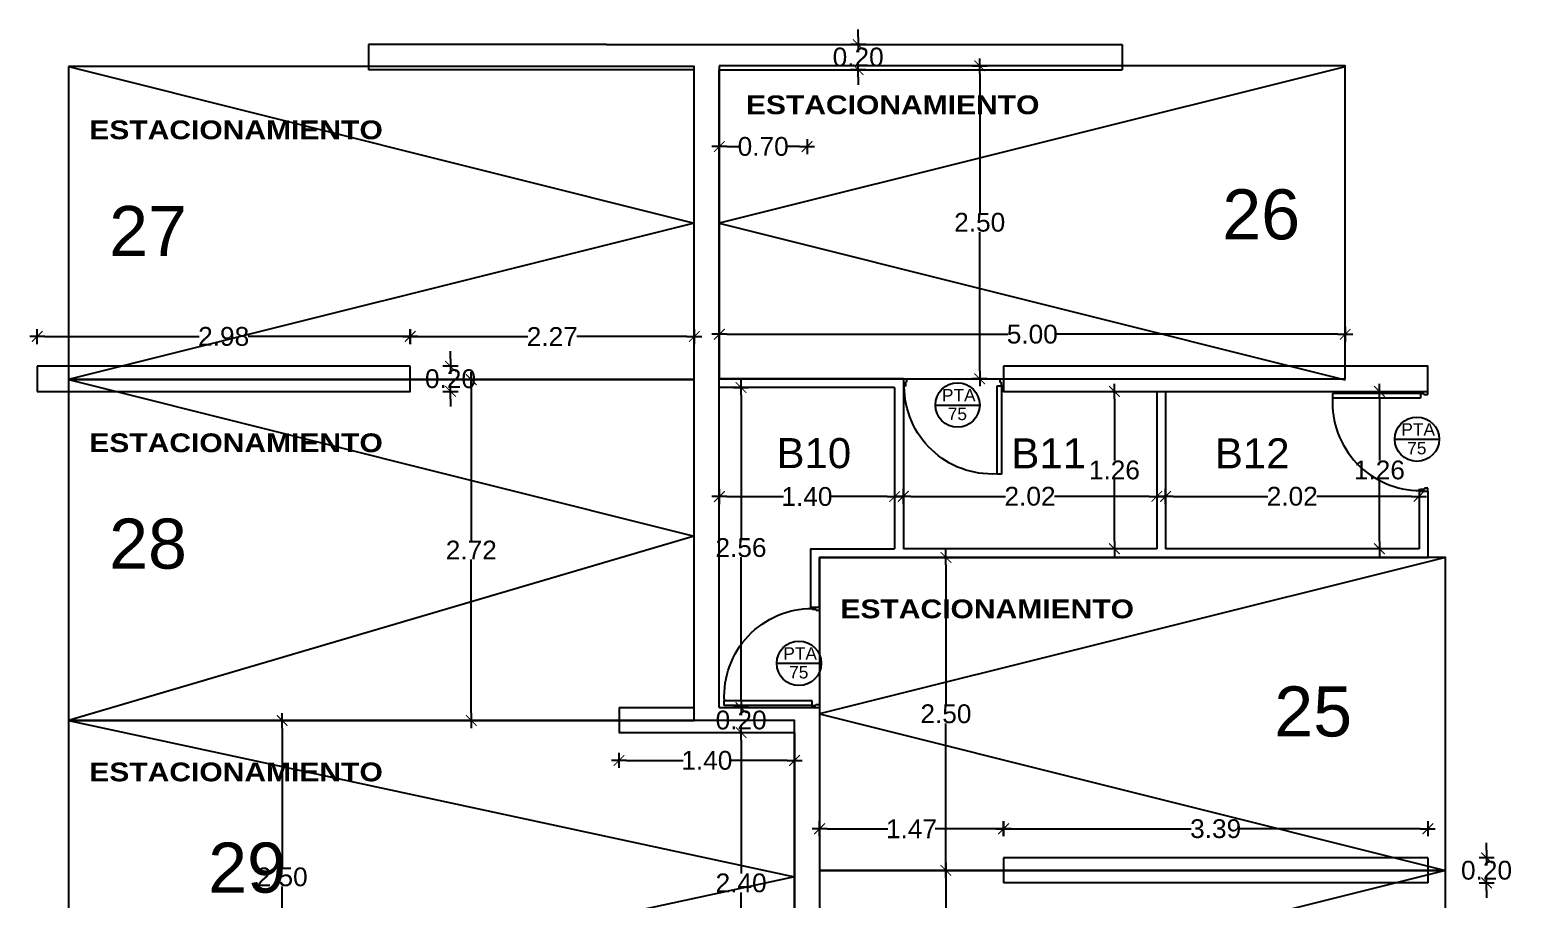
# Model space of a CAD drawing. Header units: millimetres. Extents: x 1217 to 2428, y 234 to 644.
# Drawn here: x 2358.52 to 2370.36, y 304.93 to 311.88 of the extents above; entities that cross this region are included whole.
import ezdxf

# ---------------------------------------------------------------- set-up
doc = ezdxf.new("R2010")
doc.units = ezdxf.units.MM
doc.layers.get('0').update_dxf_attribs({"lineweight": 5})
for name, color, linetype in [('0.1', 251, 'Continuous'), ('0.3', 6, 'Continuous'), ('A-DOORSYM', 1, 'Continuous'), ('COTAS INTERIORES', 3, 'Continuous'), ('hoja puerta', 2, 'Continuous'), ('Muebles', 8, 'Continuous'), ('MURO', 5, 'Continuous'), ('muros', 7, 'Continuous'), ('Pavimento', 8, 'Continuous'), ('SIMBOLOS', 2, 'Continuous'), ('Texto', 1, 'Continuous'), ('Textos', 2, 'Continuous')]:
    doc.layers.add(name, color=color, linetype=linetype)
doc.styles.add('DIM000', font='')
doc.styles.add('INTERARQ', font='arial.ttf')
doc.styles.add('ROMANS', font='arial.ttf', dxfattribs={"height": 22.5})
doc.styles.get("Standard").update_dxf_attribs({"font": 'arial.ttf'})
doc.styles.get('DIM000').set_extended_font_data('Arial Black')
doc.dimstyles.new('ESCALA_1-50', dxfattribs={"dimtxt": 0.15, "dimasz": 0.06, "dimexe": 0.18, "dimexo": 0.0625, "dimgap": 0, "dimtad": 0, "dimtih": 1, "dimtoh": 1, "dimzin": 0, "dimdsep": 46, "dimtxsty": 'INTERARQ', "dimblk": 'DIMTICK', "dimcen": 0, "dimse1": 1, "dimse2": 1, "dimclrd": 256, "dimclre": 1, "dimclrt": 2, "dimadec": 0, "dimazin": 0, "dimtfac": 4.5, "dimtofl": 0, "dimtmove": 2, "dimatfit": 3, "dimldrblk": 'DIMTICK', "dimfxl": 1, "dimtolj": 1, "dimtzin": 0, "dimarcsym": 0})

# ---------------------------------------------------------------- blocks, each defined once
blk = doc.blocks.new('Simple-A ras - 095 x 202mm_1-19-10_54')
at = {"layer": 'A-DOORSYM'}
blk.add_arc((0.368, 0.035), 0.834, 87.0334, 180, dxfattribs=at)
at = {"layer": 'hoja puerta'}
for p, q in [((0.411, 0.035), (0.411, 0.87)), ((0.456, 0.87), (0.411, 0.87)), ((0.456, 0.035), (0.456, 0.87)), ((-0.455, 0.035), (-0.475, 0.035)), ((-0.455, -0.004), (-0.455, 0.035)), ((0.456, 0.035), (0.411, 0.035)), ((0.455, 0.001), (0.445, 0.001)), ((0.445, 0.001), (0.445, -0.035)), ((0.455, 0.035), (0.455, 0.001)), ((0.475, 0.035), (0.455, 0.035)), ((-0.475, -0.035), (-0.445, -0.035)), ((-0.445, -0.004), (-0.455, -0.004)), ((-0.445, -0.035), (-0.445, -0.004)), ((0.445, -0.035), (0.475, -0.035))]:
    blk.add_line(p, q, dxfattribs=at)
blk = doc.blocks.new('DIMTICK')
at = {"color": 1}
for p, q in [((-1, 0), (1, 0)), ((0, 1), (0, -1))]:
    blk.add_line(p, q, dxfattribs=at)
at = {"color": 3, "const_width": 0.141}
blk.add_lwpolyline([(0.71, 0.71), (-0.71, -0.71)], dxfattribs=at)
blk = doc.blocks.new('*D855')
at = {"layer": 'COTAS INTERIORES', "lineweight": -2, "ltscale": 3, "transparency": 16777216}
for p, q in [((2365.844, 305.106), (2365.844, 303.992)), ((2365.844, 302.726), (2365.844, 303.839))]:
    blk.add_line(p, q, dxfattribs=at)
at = {"layer": 'Defpoints', "color": 0, "ltscale": 3, "transparency": 16777216}
for p in [(2368.579, 305.166, 0), (2365.844, 302.666), (2368.579, 302.666, 0)]:
    blk.add_point(p, dxfattribs=at)
at = {"layer": 'COTAS INTERIORES', "lineweight": -2, "ltscale": 3, "transparency": 16777216, "xscale": 0.06, "yscale": 0.06, "zscale": 0.06}
for p, rotation in [((2365.844, 305.166), 90), ((2365.844, 302.666), 270)]:
    blk.add_blockref('DIMTICK', p, dxfattribs=dict(at, rotation=rotation))
at = {"layer": 'COTAS INTERIORES', "color": 2, "ltscale": 3, "transparency": 16777216, "insert": (2365.844, 303.916), "char_height": 0.15, "attachment_point": 5, "style": 'INTERARQ'}
blk.add_mtext('\\A1;2.50', dxfattribs=at)
blk = doc.blocks.new('*D877')
at = {"layer": 'COTAS INTERIORES', "lineweight": -2, "ltscale": 3, "transparency": 16777216}
for p, q in [((2362.052, 309.027), (2362.052, 307.8)), ((2362.052, 306.423), (2362.052, 307.65))]:
    blk.add_line(p, q, dxfattribs=at)
at = {"layer": 'Defpoints', "color": 0, "ltscale": 3, "transparency": 16777216}
for p in [(2361.107, 309.087, 0), (2361.107, 306.363, 0), (2362.052, 306.363)]:
    blk.add_point(p, dxfattribs=at)
at = {"layer": 'COTAS INTERIORES', "lineweight": -2, "ltscale": 3, "transparency": 16777216, "xscale": 0.06, "yscale": 0.06, "zscale": 0.06}
for p, rotation in [((2362.052, 309.087), 90), ((2362.052, 306.363), 270)]:
    blk.add_blockref('DIMTICK', p, dxfattribs=dict(at, rotation=rotation))
at = {"layer": 'COTAS INTERIORES', "color": 2, "ltscale": 3, "transparency": 16777216, "insert": (2362.052, 307.725), "char_height": 0.15, "attachment_point": 5, "style": 'INTERARQ'}
blk.add_mtext('\\A1;2.72', dxfattribs=at)
blk = doc.blocks.new('*D993')
at = {"layer": 'COTAS INTERIORES', "lineweight": -2, "ltscale": 3, "transparency": 16777216}
for p, q in [((2360.541, 306.303), (2360.541, 305.189)), ((2360.541, 303.923), (2360.541, 305.036))]:
    blk.add_line(p, q, dxfattribs=at)
at = {"layer": 'Defpoints', "color": 0, "ltscale": 3, "transparency": 16777216}
for p in [(2360.541, 306.363, 0), (2360.541, 303.863, 0), (2360.541, 303.863)]:
    blk.add_point(p, dxfattribs=at)
at = {"layer": 'COTAS INTERIORES', "lineweight": -2, "ltscale": 3, "transparency": 16777216, "xscale": 0.06, "yscale": 0.06, "zscale": 0.06}
for p, rotation in [((2360.541, 306.363), 90), ((2360.541, 303.863), 270)]:
    blk.add_blockref('DIMTICK', p, dxfattribs=dict(at, rotation=rotation))
at = {"layer": 'COTAS INTERIORES', "color": 2, "ltscale": 3, "transparency": 16777216, "insert": (2360.541, 305.113), "char_height": 0.15, "attachment_point": 5, "style": 'INTERARQ'}
blk.add_mtext('\\A1;2.50', dxfattribs=at)
blk = doc.blocks.new('*D878')
at = {"layer": 'COTAS INTERIORES', "lineweight": -2, "ltscale": 3, "transparency": 16777216}
for p, q in [((2365.844, 307.606), (2365.844, 306.492)), ((2365.844, 305.226), (2365.844, 306.339))]:
    blk.add_line(p, q, dxfattribs=at)
at = {"layer": 'Defpoints', "color": 0, "ltscale": 3, "transparency": 16777216}
for p in [(2366.997, 307.666, 0), (2365.844, 305.166), (2366.997, 305.166, 0)]:
    blk.add_point(p, dxfattribs=at)
at = {"layer": 'COTAS INTERIORES', "lineweight": -2, "ltscale": 3, "transparency": 16777216, "xscale": 0.06, "yscale": 0.06, "zscale": 0.06}
for p, rotation in [((2365.844, 307.666), 90), ((2365.844, 305.166), 270)]:
    blk.add_blockref('DIMTICK', p, dxfattribs=dict(at, rotation=rotation))
at = {"layer": 'COTAS INTERIORES', "color": 2, "ltscale": 3, "transparency": 16777216, "insert": (2365.844, 306.416), "char_height": 0.15, "attachment_point": 5, "style": 'INTERARQ'}
blk.add_mtext('\\A1;2.50', dxfattribs=at)
blk = doc.blocks.new('*D1019')
at = {"layer": 'COTAS INTERIORES', "lineweight": -2, "ltscale": 3, "transparency": 16777216}
for p, q in [((2364.094, 308.152), (2364.546, 308.152)), ((2365.374, 308.152), (2364.921, 308.152))]:
    blk.add_line(p, q, dxfattribs=at)
at = {"layer": 'Defpoints', "color": 0, "ltscale": 3, "transparency": 16777216}
for p in [(2364.034, 308.17, 0), (2364.034, 308.152), (2365.434, 308.17, 0)]:
    blk.add_point(p, dxfattribs=at)
at = {"layer": 'COTAS INTERIORES', "lineweight": -2, "ltscale": 3, "transparency": 16777216, "xscale": 0.06, "yscale": 0.06, "zscale": 0.06, "rotation": 180}
blk.add_blockref('DIMTICK', (2364.034, 308.152), dxfattribs=at)
at = {"layer": 'COTAS INTERIORES', "lineweight": -2, "ltscale": 3, "transparency": 16777216, "xscale": 0.06, "yscale": 0.06, "zscale": 0.06}
blk.add_blockref('DIMTICK', (2365.434, 308.152), dxfattribs=at)
at = {"layer": 'COTAS INTERIORES', "color": 2, "ltscale": 3, "transparency": 16777216, "insert": (2364.734, 308.152), "char_height": 0.15, "attachment_point": 5, "style": 'INTERARQ'}
blk.add_mtext('\\A1;1.40', dxfattribs=at)
blk = doc.blocks.new('*D1020')
at = {"layer": 'COTAS INTERIORES', "lineweight": -2, "ltscale": 3, "transparency": 16777216}
for p, q in [((2364.207, 308.963), (2364.207, 307.821)), ((2364.207, 306.526), (2364.207, 307.668))]:
    blk.add_line(p, q, dxfattribs=at)
at = {"layer": 'Defpoints', "color": 0, "ltscale": 3, "transparency": 16777216}
for p in [(2364.034, 309.023, 0), (2364.207, 309.023), (2364.034, 306.466, 0)]:
    blk.add_point(p, dxfattribs=at)
at = {"layer": 'COTAS INTERIORES', "lineweight": -2, "ltscale": 3, "transparency": 16777216, "xscale": 0.06, "yscale": 0.06, "zscale": 0.06}
for p, rotation in [((2364.207, 309.023), 90), ((2364.207, 306.466), 270)]:
    blk.add_blockref('DIMTICK', p, dxfattribs=dict(at, rotation=rotation))
at = {"layer": 'COTAS INTERIORES', "color": 2, "ltscale": 3, "transparency": 16777216, "insert": (2364.207, 307.744), "char_height": 0.15, "attachment_point": 5, "style": 'INTERARQ'}
blk.add_mtext('\\A1;2.56', dxfattribs=at)
blk = doc.blocks.new('*D1021')
at = {"layer": 'COTAS INTERIORES', "lineweight": -2, "ltscale": 3, "transparency": 16777216}
for p, q in [((2365.564, 308.154), (2366.321, 308.154)), ((2367.469, 308.154), (2366.712, 308.154))]:
    blk.add_line(p, q, dxfattribs=at)
at = {"layer": 'Defpoints', "color": 0, "ltscale": 3, "transparency": 16777216}
for p in [(2365.504, 308.154, 0), (2367.529, 308.154, 0), (2367.529, 308.154)]:
    blk.add_point(p, dxfattribs=at)
at = {"layer": 'COTAS INTERIORES', "lineweight": -2, "ltscale": 3, "transparency": 16777216, "xscale": 0.06, "yscale": 0.06, "zscale": 0.06, "rotation": 180}
blk.add_blockref('DIMTICK', (2365.504, 308.154), dxfattribs=at)
at = {"layer": 'COTAS INTERIORES', "lineweight": -2, "ltscale": 3, "transparency": 16777216, "xscale": 0.06, "yscale": 0.06, "zscale": 0.06}
blk.add_blockref('DIMTICK', (2367.529, 308.154), dxfattribs=at)
at = {"layer": 'COTAS INTERIORES', "color": 2, "ltscale": 3, "transparency": 16777216, "insert": (2366.516, 308.154), "char_height": 0.15, "attachment_point": 5, "style": 'INTERARQ'}
blk.add_mtext('\\A1;2.02', dxfattribs=at)
blk = doc.blocks.new('*D1022')
at = {"layer": 'COTAS INTERIORES', "lineweight": -2, "ltscale": 3, "transparency": 16777216}
for p, q in [((2367.19, 308.933), (2367.19, 308.441)), ((2367.19, 307.796), (2367.19, 308.288))]:
    blk.add_line(p, q, dxfattribs=at)
at = {"layer": 'Defpoints', "color": 0, "ltscale": 3, "transparency": 16777216}
for p in [(2367.19, 308.993), (2367.417, 308.993, 0), (2367.486, 307.736, 0)]:
    blk.add_point(p, dxfattribs=at)
at = {"layer": 'COTAS INTERIORES', "lineweight": -2, "ltscale": 3, "transparency": 16777216, "xscale": 0.06, "yscale": 0.06, "zscale": 0.06}
for p, rotation in [((2367.19, 308.993), 90), ((2367.19, 307.736), 270)]:
    blk.add_blockref('DIMTICK', p, dxfattribs=dict(at, rotation=rotation))
at = {"layer": 'COTAS INTERIORES', "color": 2, "ltscale": 3, "transparency": 16777216, "insert": (2367.19, 308.364), "char_height": 0.15, "attachment_point": 5, "style": 'INTERARQ'}
blk.add_mtext('\\A1;1.26', dxfattribs=at)
blk = doc.blocks.new('*D1023')
at = {"layer": 'COTAS INTERIORES', "lineweight": -2, "ltscale": 3, "transparency": 16777216}
for p, q in [((2369.307, 308.933), (2369.307, 308.441)), ((2369.307, 307.796), (2369.307, 308.288))]:
    blk.add_line(p, q, dxfattribs=at)
at = {"layer": 'Defpoints', "color": 0, "ltscale": 3, "transparency": 16777216}
for p in [(2367.782, 308.993, 0), (2367.799, 307.736, 0), (2369.307, 307.736)]:
    blk.add_point(p, dxfattribs=at)
at = {"layer": 'COTAS INTERIORES', "lineweight": -2, "ltscale": 3, "transparency": 16777216, "xscale": 0.06, "yscale": 0.06, "zscale": 0.06}
for p, rotation in [((2369.307, 308.993), 90), ((2369.307, 307.736), 270)]:
    blk.add_blockref('DIMTICK', p, dxfattribs=dict(at, rotation=rotation))
at = {"layer": 'COTAS INTERIORES', "color": 2, "ltscale": 3, "transparency": 16777216, "insert": (2369.307, 308.364), "char_height": 0.15, "attachment_point": 5, "style": 'INTERARQ'}
blk.add_mtext('\\A1;1.26', dxfattribs=at)
blk = doc.blocks.new('*D1024')
at = {"layer": 'COTAS INTERIORES', "lineweight": -2, "ltscale": 3, "transparency": 16777216}
for p, q in [((2367.659, 308.154), (2368.416, 308.154)), ((2369.564, 308.154), (2368.807, 308.154))]:
    blk.add_line(p, q, dxfattribs=at)
at = {"layer": 'Defpoints', "color": 0, "ltscale": 3, "transparency": 16777216}
for p in [(2367.599, 308.154, 0), (2369.624, 308.154, 0), (2369.624, 308.154)]:
    blk.add_point(p, dxfattribs=at)
at = {"layer": 'COTAS INTERIORES', "lineweight": -2, "ltscale": 3, "transparency": 16777216, "xscale": 0.06, "yscale": 0.06, "zscale": 0.06, "rotation": 180}
blk.add_blockref('DIMTICK', (2367.599, 308.154), dxfattribs=at)
at = {"layer": 'COTAS INTERIORES', "lineweight": -2, "ltscale": 3, "transparency": 16777216, "xscale": 0.06, "yscale": 0.06, "zscale": 0.06}
blk.add_blockref('DIMTICK', (2369.624, 308.154), dxfattribs=at)
at = {"layer": 'COTAS INTERIORES', "color": 2, "ltscale": 3, "transparency": 16777216, "insert": (2368.611, 308.154), "char_height": 0.15, "attachment_point": 5, "style": 'INTERARQ'}
blk.add_mtext('\\A1;2.02', dxfattribs=at)
blk = doc.blocks.new('*D1028')
at = {"layer": 'COTAS INTERIORES', "lineweight": -2, "ltscale": 3, "transparency": 16777216}
for p, q in [((2366.364, 305.498), (2367.804, 305.498)), ((2369.634, 305.498), (2368.194, 305.498))]:
    blk.add_line(p, q, dxfattribs=at)
at = {"layer": 'Defpoints', "color": 0, "ltscale": 3, "transparency": 16777216}
for p in [(2369.694, 305.498), (2366.304, 305.066, 0), (2369.694, 305.066, 0)]:
    blk.add_point(p, dxfattribs=at)
at = {"layer": 'COTAS INTERIORES', "lineweight": -2, "ltscale": 3, "transparency": 16777216, "xscale": 0.06, "yscale": 0.06, "zscale": 0.06, "rotation": 180}
blk.add_blockref('DIMTICK', (2366.304, 305.498), dxfattribs=at)
at = {"layer": 'COTAS INTERIORES', "lineweight": -2, "ltscale": 3, "transparency": 16777216, "xscale": 0.06, "yscale": 0.06, "zscale": 0.06}
blk.add_blockref('DIMTICK', (2369.694, 305.498), dxfattribs=at)
at = {"layer": 'COTAS INTERIORES', "color": 2, "ltscale": 3, "transparency": 16777216, "insert": (2367.999, 305.498), "char_height": 0.15, "attachment_point": 5, "style": 'INTERARQ'}
blk.add_mtext('\\A1;3.39', dxfattribs=at)
blk = doc.blocks.new('*D1029')
at = {"layer": 'COTAS INTERIORES', "lineweight": -2, "ltscale": 3, "transparency": 16777216}
for p, q in [((2370.163, 305.326), (2370.163, 305.386)), ((2370.163, 305.006), (2370.163, 304.946))]:
    blk.add_line(p, q, dxfattribs=at)
at = {"layer": 'Defpoints', "color": 0, "ltscale": 3, "transparency": 16777216}
for p in [(2369.694, 305.266, 0), (2370.163, 305.266), (2369.694, 305.066, 0)]:
    blk.add_point(p, dxfattribs=at)
at = {"layer": 'COTAS INTERIORES', "lineweight": -2, "ltscale": 3, "transparency": 16777216, "xscale": 0.06, "yscale": 0.06, "zscale": 0.06}
for p, rotation in [((2370.163, 305.266), 270), ((2370.163, 305.066), 90)]:
    blk.add_blockref('DIMTICK', p, dxfattribs=dict(at, rotation=rotation))
at = {"layer": 'COTAS INTERIORES', "color": 2, "ltscale": 3, "transparency": 16777216, "insert": (2370.163, 305.166), "char_height": 0.15, "attachment_point": 5, "style": 'INTERARQ'}
blk.add_mtext('\\A1;0.20', dxfattribs=at)
blk = doc.blocks.new('*D1030')
at = {"layer": 'COTAS INTERIORES', "lineweight": -2, "ltscale": 3, "transparency": 16777216}
for p, q in [((2364.895, 305.498), (2365.381, 305.498)), ((2366.244, 305.498), (2365.757, 305.498))]:
    blk.add_line(p, q, dxfattribs=at)
at = {"layer": 'Defpoints', "color": 0, "ltscale": 3, "transparency": 16777216}
for p in [(2364.835, 305.498), (2364.835, 305.08), (2366.304, 305.066, 0)]:
    blk.add_point(p, dxfattribs=at)
at = {"layer": 'COTAS INTERIORES', "lineweight": -2, "ltscale": 3, "transparency": 16777216, "xscale": 0.06, "yscale": 0.06, "zscale": 0.06, "rotation": 180}
blk.add_blockref('DIMTICK', (2364.835, 305.498), dxfattribs=at)
at = {"layer": 'COTAS INTERIORES', "lineweight": -2, "ltscale": 3, "transparency": 16777216, "xscale": 0.06, "yscale": 0.06, "zscale": 0.06}
blk.add_blockref('DIMTICK', (2366.304, 305.498), dxfattribs=at)
at = {"layer": 'COTAS INTERIORES', "color": 2, "ltscale": 3, "transparency": 16777216, "insert": (2365.569, 305.498), "char_height": 0.15, "attachment_point": 5, "style": 'INTERARQ'}
blk.add_mtext('\\A1;1.47', dxfattribs=at)
blk = doc.blocks.new('*D1031')
at = {"layer": 'COTAS INTERIORES', "lineweight": -2, "ltscale": 3, "transparency": 16777216}
for p, q in [((2363.293, 306.044), (2363.746, 306.044)), ((2364.575, 306.044), (2364.121, 306.044))]:
    blk.add_line(p, q, dxfattribs=at)
at = {"layer": 'Defpoints', "color": 0, "ltscale": 3, "transparency": 16777216}
for p in [(2363.233, 306.266, 0), (2364.635, 306.266, 0), (2364.635, 306.044)]:
    blk.add_point(p, dxfattribs=at)
at = {"layer": 'COTAS INTERIORES', "lineweight": -2, "ltscale": 3, "transparency": 16777216, "xscale": 0.06, "yscale": 0.06, "zscale": 0.06, "rotation": 180}
blk.add_blockref('DIMTICK', (2363.233, 306.044), dxfattribs=at)
at = {"layer": 'COTAS INTERIORES', "lineweight": -2, "ltscale": 3, "transparency": 16777216, "xscale": 0.06, "yscale": 0.06, "zscale": 0.06}
blk.add_blockref('DIMTICK', (2364.635, 306.044), dxfattribs=at)
at = {"layer": 'COTAS INTERIORES', "color": 2, "ltscale": 3, "transparency": 16777216, "insert": (2363.934, 306.044), "char_height": 0.15, "attachment_point": 5, "style": 'INTERARQ'}
blk.add_mtext('\\A1;1.40', dxfattribs=at)
blk = doc.blocks.new('*D1032')
at = {"layer": 'COTAS INTERIORES', "lineweight": -2, "ltscale": 3, "transparency": 16777216}
for p, q in [((2364.208, 306.206), (2364.208, 305.141)), ((2364.208, 303.923), (2364.208, 304.988))]:
    blk.add_line(p, q, dxfattribs=at)
at = {"layer": 'Defpoints', "color": 0, "ltscale": 3, "transparency": 16777216}
for p in [(2364.635, 306.266, 0), (2364.208, 303.863), (2364.635, 303.863, 0)]:
    blk.add_point(p, dxfattribs=at)
at = {"layer": 'COTAS INTERIORES', "lineweight": -2, "ltscale": 3, "transparency": 16777216, "xscale": 0.06, "yscale": 0.06, "zscale": 0.06}
for p, rotation in [((2364.208, 306.266), 90), ((2364.208, 303.863), 270)]:
    blk.add_blockref('DIMTICK', p, dxfattribs=dict(at, rotation=rotation))
at = {"layer": 'COTAS INTERIORES', "color": 2, "ltscale": 3, "transparency": 16777216, "insert": (2364.208, 305.065), "char_height": 0.15, "attachment_point": 5, "style": 'INTERARQ'}
blk.add_mtext('\\A1;2.40', dxfattribs=at)
blk = doc.blocks.new('*D1033')
at = {"layer": 'COTAS INTERIORES', "lineweight": -2, "ltscale": 3, "transparency": 16777216}
for p, q in [((2364.208, 306.526), (2364.208, 306.586)), ((2364.208, 306.206), (2364.208, 306.146))]:
    blk.add_line(p, q, dxfattribs=at)
at = {"layer": 'Defpoints', "color": 0, "ltscale": 3, "transparency": 16777216}
for p in [(2364.208, 306.466), (2364.835, 306.466), (2364.635, 306.266, 0)]:
    blk.add_point(p, dxfattribs=at)
at = {"layer": 'COTAS INTERIORES', "lineweight": -2, "ltscale": 3, "transparency": 16777216, "xscale": 0.06, "yscale": 0.06, "zscale": 0.06}
for p, rotation in [((2364.208, 306.466), 270), ((2364.208, 306.266), 90)]:
    blk.add_blockref('DIMTICK', p, dxfattribs=dict(at, rotation=rotation))
at = {"layer": 'COTAS INTERIORES', "color": 2, "ltscale": 3, "transparency": 16777216, "insert": (2364.208, 306.366), "char_height": 0.15, "attachment_point": 5, "style": 'INTERARQ'}
blk.add_mtext('\\A1;0.20', dxfattribs=at)
blk = doc.blocks.new('*D1034')
at = {"layer": 'COTAS INTERIORES', "lineweight": -2, "ltscale": 3, "transparency": 16777216}
for p, q in [((2358.644, 309.431), (2359.877, 309.431)), ((2361.504, 309.431), (2360.27, 309.431))]:
    blk.add_line(p, q, dxfattribs=at)
at = {"layer": 'Defpoints', "color": 0, "ltscale": 3, "transparency": 16777216}
for p in [(2361.564, 309.431), (2358.584, 308.993, 0), (2361.564, 308.993, 0)]:
    blk.add_point(p, dxfattribs=at)
at = {"layer": 'COTAS INTERIORES', "lineweight": -2, "ltscale": 3, "transparency": 16777216, "xscale": 0.06, "yscale": 0.06, "zscale": 0.06, "rotation": 180}
blk.add_blockref('DIMTICK', (2358.584, 309.431), dxfattribs=at)
at = {"layer": 'COTAS INTERIORES', "lineweight": -2, "ltscale": 3, "transparency": 16777216, "xscale": 0.06, "yscale": 0.06, "zscale": 0.06}
blk.add_blockref('DIMTICK', (2361.564, 309.431), dxfattribs=at)
at = {"layer": 'COTAS INTERIORES', "color": 2, "ltscale": 3, "transparency": 16777216, "insert": (2360.074, 309.431), "char_height": 0.15, "attachment_point": 5, "style": 'INTERARQ'}
blk.add_mtext('\\A1;2.98', dxfattribs=at)
blk = doc.blocks.new('*D1035')
at = {"layer": 'COTAS INTERIORES', "lineweight": -2, "ltscale": 3, "transparency": 16777216}
for p, q in [((2361.624, 309.431), (2362.503, 309.431)), ((2363.774, 309.431), (2362.895, 309.431))]:
    blk.add_line(p, q, dxfattribs=at)
at = {"layer": 'Defpoints', "color": 0, "ltscale": 3, "transparency": 16777216}
for p in [(2363.834, 309.431), (2363.834, 309.193), (2361.564, 308.993, 0)]:
    blk.add_point(p, dxfattribs=at)
at = {"layer": 'COTAS INTERIORES', "lineweight": -2, "ltscale": 3, "transparency": 16777216, "xscale": 0.06, "yscale": 0.06, "zscale": 0.06, "rotation": 180}
blk.add_blockref('DIMTICK', (2361.564, 309.431), dxfattribs=at)
at = {"layer": 'COTAS INTERIORES', "lineweight": -2, "ltscale": 3, "transparency": 16777216, "xscale": 0.06, "yscale": 0.06, "zscale": 0.06}
blk.add_blockref('DIMTICK', (2363.834, 309.431), dxfattribs=at)
at = {"layer": 'COTAS INTERIORES', "color": 2, "ltscale": 3, "transparency": 16777216, "insert": (2362.699, 309.431), "char_height": 0.15, "attachment_point": 5, "style": 'INTERARQ'}
blk.add_mtext('\\A1;2.27', dxfattribs=at)
blk = doc.blocks.new('*D1036')
at = {"layer": 'COTAS INTERIORES', "lineweight": -2, "ltscale": 3, "transparency": 16777216}
for p, q in [((2361.886, 309.253), (2361.886, 309.313)), ((2361.886, 308.933), (2361.886, 308.873))]:
    blk.add_line(p, q, dxfattribs=at)
at = {"layer": 'Defpoints', "color": 0, "ltscale": 3, "transparency": 16777216}
for p in [(2361.564, 309.193, 0), (2361.886, 309.193), (2361.564, 308.993, 0)]:
    blk.add_point(p, dxfattribs=at)
at = {"layer": 'COTAS INTERIORES', "lineweight": -2, "ltscale": 3, "transparency": 16777216, "xscale": 0.06, "yscale": 0.06, "zscale": 0.06}
for p, rotation in [((2361.886, 309.193), 270), ((2361.886, 308.993), 90)]:
    blk.add_blockref('DIMTICK', p, dxfattribs=dict(at, rotation=rotation))
at = {"layer": 'COTAS INTERIORES', "color": 2, "ltscale": 3, "transparency": 16777216, "insert": (2361.886, 309.093), "char_height": 0.15, "attachment_point": 5, "style": 'INTERARQ'}
blk.add_mtext('\\A1;0.20', dxfattribs=at)
blk = doc.blocks.new('*D1037')
at = {"layer": 'COTAS INTERIORES', "lineweight": -2, "ltscale": 3, "transparency": 16777216}
for p, q in [((2365.143, 311.823), (2365.143, 311.883)), ((2365.143, 311.503), (2365.143, 311.443))]:
    blk.add_line(p, q, dxfattribs=at)
at = {"layer": 'Defpoints', "color": 0, "ltscale": 3, "transparency": 16777216}
for p in [(2364.735, 311.763, 0), (2364.735, 311.563, 0), (2365.143, 311.563)]:
    blk.add_point(p, dxfattribs=at)
at = {"layer": 'COTAS INTERIORES', "lineweight": -2, "ltscale": 3, "transparency": 16777216, "xscale": 0.06, "yscale": 0.06, "zscale": 0.06}
for p, rotation in [((2365.143, 311.763), 270), ((2365.143, 311.563), 90)]:
    blk.add_blockref('DIMTICK', p, dxfattribs=dict(at, rotation=rotation))
at = {"layer": 'COTAS INTERIORES', "color": 2, "ltscale": 3, "transparency": 16777216, "insert": (2365.143, 311.663), "char_height": 0.15, "attachment_point": 5, "style": 'INTERARQ'}
blk.add_mtext('\\A1;0.20', dxfattribs=at)
blk = doc.blocks.new('*D1038')
at = {"layer": 'COTAS INTERIORES', "lineweight": -2, "ltscale": 3, "transparency": 16777216}
for p, q in [((2364.094, 310.949), (2364.19, 310.949)), ((2364.675, 310.949), (2364.579, 310.949))]:
    blk.add_line(p, q, dxfattribs=at)
at = {"layer": 'Defpoints', "color": 0, "ltscale": 3, "transparency": 16777216}
for p in [(2364.034, 311.563, 0), (2364.735, 311.563, 0), (2364.735, 310.949)]:
    blk.add_point(p, dxfattribs=at)
at = {"layer": 'COTAS INTERIORES', "lineweight": -2, "ltscale": 3, "transparency": 16777216, "xscale": 0.06, "yscale": 0.06, "zscale": 0.06, "rotation": 180}
blk.add_blockref('DIMTICK', (2364.034, 310.949), dxfattribs=at)
at = {"layer": 'COTAS INTERIORES', "lineweight": -2, "ltscale": 3, "transparency": 16777216, "xscale": 0.06, "yscale": 0.06, "zscale": 0.06}
blk.add_blockref('DIMTICK', (2364.735, 310.949), dxfattribs=at)
at = {"layer": 'COTAS INTERIORES', "color": 2, "ltscale": 3, "transparency": 16777216, "insert": (2364.384, 310.949), "char_height": 0.15, "attachment_point": 5, "style": 'INTERARQ'}
blk.add_mtext('\\A1;0.70', dxfattribs=at)
blk = doc.blocks.new('*D1053')
at = {"layer": 'COTAS INTERIORES', "lineweight": -2, "ltscale": 3, "transparency": 16777216}
for p, q in [((2364.094, 309.449), (2366.339, 309.449)), ((2368.974, 309.449), (2366.728, 309.449))]:
    blk.add_line(p, q, dxfattribs=at)
at = {"layer": 'Defpoints', "color": 0, "ltscale": 3, "transparency": 16777216}
for p in [(2364.034, 309.449, 0), (2369.034, 309.449, 0), (2369.034, 309.449)]:
    blk.add_point(p, dxfattribs=at)
at = {"layer": 'COTAS INTERIORES', "lineweight": -2, "ltscale": 3, "transparency": 16777216, "xscale": 0.06, "yscale": 0.06, "zscale": 0.06, "rotation": 180}
blk.add_blockref('DIMTICK', (2364.034, 309.449), dxfattribs=at)
at = {"layer": 'COTAS INTERIORES', "lineweight": -2, "ltscale": 3, "transparency": 16777216, "xscale": 0.06, "yscale": 0.06, "zscale": 0.06}
blk.add_blockref('DIMTICK', (2369.034, 309.449), dxfattribs=at)
at = {"layer": 'COTAS INTERIORES', "color": 2, "ltscale": 3, "transparency": 16777216, "insert": (2366.534, 309.449), "char_height": 0.15, "attachment_point": 5, "style": 'INTERARQ'}
blk.add_mtext('\\A1;5.00', dxfattribs=at)
blk = doc.blocks.new('*D1068')
at = {"layer": 'COTAS INTERIORES', "lineweight": -2, "ltscale": 3, "transparency": 16777216}
for p, q in [((2366.114, 311.533), (2366.114, 310.419)), ((2366.114, 309.153), (2366.114, 310.266))]:
    blk.add_line(p, q, dxfattribs=at)
at = {"layer": 'Defpoints', "color": 0, "ltscale": 3, "transparency": 16777216}
for p in [(2366.114, 311.593), (2366.786, 311.593, 0), (2367.194, 309.093, 0)]:
    blk.add_point(p, dxfattribs=at)
at = {"layer": 'COTAS INTERIORES', "lineweight": -2, "ltscale": 3, "transparency": 16777216, "xscale": 0.06, "yscale": 0.06, "zscale": 0.06}
for p, rotation in [((2366.114, 311.593), 90), ((2366.114, 309.093), 270)]:
    blk.add_blockref('DIMTICK', p, dxfattribs=dict(at, rotation=rotation))
at = {"layer": 'COTAS INTERIORES', "color": 2, "ltscale": 3, "transparency": 16777216, "insert": (2366.114, 310.343), "char_height": 0.15, "attachment_point": 5, "style": 'INTERARQ'}
blk.add_mtext('\\A1;2.50', dxfattribs=at)

msp = doc.modelspace()

# ---------------------------------------------------------------- linework, layer by layer
at = {"layer": '0.1', "ltscale": 3}
for p, q in [((2363.13269, 311.76282, 0), (2361.22992, 311.76282, 0)), ((2361.22992, 311.76282, 0), (2361.22992, 311.56281, 0)), ((2364.73462, 311.76282, 0), (2367.251, 311.76282, 0)), ((2367.251, 311.76282, 0), (2367.251, 311.56282, 0)), ((2363.13269, 311.56281, 0), (2361.22992, 311.56281, 0)), ((2364.73462, 311.56282, 0), (2367.251, 311.56282, 0))]:
    msp.add_line(p, q, dxfattribs=at)
at = {"layer": '0.3'}
for p, q in [((2365.50387, 309.09284, 0), (2365.50387, 307.7357, 0)), ((2365.43387, 309.02284, 0), (2365.43387, 307.7357, 0)), ((2367.52874, 308.99283, 0), (2367.52874, 307.7357, 0)), ((2367.59874, 308.99283, 0), (2367.59874, 307.7357, 0)), ((2369.62362, 308.19298, 0), (2369.62362, 307.7357, 0)), ((2369.69362, 308.19298, 0), (2369.69362, 307.6657, 0)), ((2367.52874, 307.7357, 0), (2365.50387, 307.7357, 0)), ((2369.62362, 307.7357, 0), (2367.59874, 307.7357, 0))]:
    msp.add_line(p, q, dxfattribs=at)
at = {"layer": '0.3', "elevation": 0}
for points in [[(2365.50387, 309.09284), (2364.03364, 309.09284)], [(2365.43387, 309.02284), (2364.03364, 309.02284)], [(2369.69362, 308.19298), (2369.62362, 308.19298)], [(2364.76461, 307.26601), (2364.76462, 307.7357), (2365.43387, 307.7357)], [(2364.83461, 307.26601), (2364.83462, 307.6657), (2369.69362, 307.6657)], [(2364.8346, 307.26601), (2364.76461, 307.26601)]]:
    msp.add_lwpolyline(points, dxfattribs=at)
at = {"layer": 'MURO', "color": 1, "ltscale": 3, "elevation": 0}
for points in [[(2358.83364, 311.58696), (2358.83364, 309.08696), (2363.83364, 309.08696), (2363.83364, 311.58696), (2358.83364, 311.58696)], [(2364.03364, 311.59283), (2364.03364, 309.09283), (2369.03364, 309.09283), (2369.03364, 311.59283), (2364.03364, 311.59283)], [(2358.83364, 309.08696), (2358.83364, 306.36285), (2363.83364, 306.36285), (2363.83364, 309.08696), (2358.83364, 309.08696)], [(2364.83462, 307.6657), (2364.83462, 305.1657), (2369.83462, 305.1657), (2369.83462, 307.6657), (2364.83462, 307.6657)], [(2358.83364, 306.36285), (2358.83364, 303.86285), (2364.63461, 303.86285), (2364.63461, 306.36285), (2358.83364, 306.36285)], [(2364.83462, 305.1657), (2364.83462, 302.6657), (2369.83462, 302.6657), (2369.83462, 305.1657), (2364.83462, 305.1657)]]:
    msp.add_lwpolyline(points, dxfattribs=at)
at = {"layer": 'muros'}
for p, q in [((2363.13269, 311.76282, 0), (2363.93365, 311.76282, 0)), ((2363.83365, 311.5628, 0), (2363.13269, 311.56281, 0)), ((2363.83364, 306.46616, 0), (2363.83364, 311.5628, 0)), ((2364.03364, 306.46616, 0), (2364.03364, 311.5628, 0)), ((2358.58365, 309.19284, 0), (2358.58365, 308.99284, 0)), ((2363.23266, 306.46616, 0), (2363.83364, 306.46616, 0)), ((2364.03364, 306.46616, 0), (2364.8346, 306.46616, 0)), ((2364.83462, 306.46616, 0), (2364.83462, 303.69286, 0)), ((2364.63461, 306.26615, 0), (2364.63462, 303.69286, 0))]:
    msp.add_line(p, q, dxfattribs=at)
at = {"layer": 'muros', "elevation": 0}
for points in [[(2363.93365, 311.76282), (2364.73462, 311.76282)], [(2364.03364, 311.5628), (2364.73462, 311.56283)], [(2361.56357, 309.19284), (2358.58365, 309.19284)], [(2358.58365, 308.99284), (2361.56357, 308.99284), (2361.56357, 309.19284)], [(2366.30372, 309.19284), (2366.30372, 308.99284), (2369.69362, 308.99283), (2369.69362, 309.19283), (2369.28365, 309.19284)], [(2369.28365, 309.19284), (2366.30372, 309.19283)], [(2363.23266, 306.46616), (2363.23266, 306.26616), (2364.63461, 306.26615)], [(2369.69372, 305.26563), (2366.30372, 305.2657)], [(2366.30372, 305.2657), (2366.30372, 305.06572)], [(2369.69372, 305.26568), (2369.69369, 305.06572)], [(2369.69369, 305.06572), (2366.30372, 305.06572)]]:
    msp.add_lwpolyline(points, dxfattribs=at)
at = {"layer": 'Pavimento', "color": 251, "ltscale": 3, "elevation": 0}
for points in [[(2358.83364, 311.58696), (2363.83364, 310.33696), (2358.83364, 309.08696)], [(2369.03364, 311.58555), (2364.03364, 310.33555), (2369.03364, 309.08555)], [(2358.83364, 309.08696), (2363.83364, 307.83696), (2358.83364, 306.36285)], [(2369.83462, 307.6657), (2364.83462, 306.4157), (2369.83462, 305.1657)], [(2358.83364, 306.36285), (2364.63461, 305.11285), (2358.83364, 303.86285)], [(2369.83462, 305.1657), (2364.83462, 303.9157), (2369.83462, 302.6657)]]:
    msp.add_lwpolyline(points, dxfattribs=at)
at = {"layer": 'SIMBOLOS', "color": 1, "linetype": 'Continuous'}
for p, q in [((2365.75949, 308.88373), (2366.11415, 308.88373)), ((2369.42987, 308.61049), (2369.78452, 308.61049)), ((2364.49235, 306.82005), (2364.84701, 306.82005))]:
    msp.add_line(p, q, dxfattribs=at)
for centre in [(2365.93682, 308.88373), (2369.6072, 308.61049), (2364.66968, 306.82005)]:
    msp.add_circle(centre, 0.17733, dxfattribs=at)

# ---------------------------------------------------------------- block references
at = {"layer": 'Muebles', "yscale": 0.8419512961841886, "zscale": 0.8419512961841886}
for p, xscale, rotation in [((2365.9038, 309.06337, 0), -0.8419512961841886, 180.0000123374566), ((2369.66415, 308.5929, 0), 0.8419512961841886, 89.99998766254342), ((2364.80514, 306.86609, 0), -0.8419512961841886, 90.00001233745658)]:
    msp.add_blockref('Simple-A ras - 095 x 202mm_1-19-10_54', p, dxfattribs=dict(at, xscale=xscale, rotation=rotation))

# ---------------------------------------------------------------- texts
at = {"layer": 'SIMBOLOS', "color": 2, "style": 'ROMANS'}
for s, p in [('PTA', (2365.81193, 308.91275)), ('75', (2365.85853, 308.76292)), ('PTA', (2369.48231, 308.6395)), ('75', (2369.52891, 308.48968)), ('PTA', (2364.54479, 306.84906)), ('75', (2364.59139, 306.69924))]:
    msp.add_text(s, height=0.099, dxfattribs=at).set_placement(p)
at = {"layer": 'Texto', "width": 1.5818117, "attachment_point": 5}
for s, insert, char_height in [('26', (2368.36284, 310.40427, 0), 0.4), ('27', (2359.46943, 310.27365, 0), 0.4), ('B10', (2364.78885, 308.49769, 0), 0.24), ('B11', (2366.66505, 308.49769, 0), 0.24), ('B12', (2368.29104, 308.49769, 0), 0.24), ('28', (2359.46943, 307.77365, 0), 0.4), ('25', (2368.77808, 306.43264, 0), 0.4), ('29', (2360.26095, 305.18483, 0), 0.4)]:
    msp.add_mtext(s, dxfattribs=dict(at, insert=insert, char_height=char_height))
at = {"layer": 'Textos', "color": 7, "style": 'DIM000'}
for p in [(2364.2463, 311.20703, 0), (2359.00031, 311.00703, 0), (2359.00031, 308.50703, 0), (2365.00129, 307.17989, 0), (2359.00031, 305.87704, 0)]:
    msp.add_text('ESTACIONAMIENTO', height=0.15, dxfattribs=at).set_placement(p)

# ---------------------------------------------------------------- dimensions: what is measured, and where the dimension line sits
at = {"layer": 'COTAS INTERIORES', "ltscale": 3}
for base, p1, p2, picture, middle in [((2365.14346, 311.56283), (2364.73462, 311.76282, 0), (2364.73463, 311.56283, 0), '*D1037', (2365.14346, 311.66282)), ((2366.11447, 311.59283, 0), (2367.19412, 309.09283, 0), (2366.78577, 311.59283, 0), '*D1068', (2366.11447, 310.34283, 0)), ((2361.88572, 309.19284), (2361.56357, 308.99284, 0), (2361.56357, 309.19284, 0), '*D1036', (2361.88572, 309.09284)), ((2362.0517, 306.36285), (2361.10652, 309.08696, 0), (2361.10652, 306.36285, 0), '*D877', (2362.0517, 307.72491)), ((2364.20741, 309.02284), (2364.03364, 306.46616, 0), (2364.03364, 309.02284, 0), '*D1020', (2364.20741, 307.7445)), ((2367.19003, 308.99283), (2367.486, 307.7357, 0), (2367.41685, 308.99283, 0), '*D1022', (2367.19003, 308.36427)), ((2369.30724, 307.7357), (2367.78248, 308.99283, 0), (2367.79908, 307.7357, 0), '*D1023', (2369.30724, 308.36427)), ((2365.84419, 305.1657), (2366.99687, 307.6657, 0), (2366.99687, 305.1657, 0), '*D878', (2365.84419, 306.4157)), ((2364.20768, 306.46616), (2364.63461, 306.26615, 0), (2364.83462, 306.46616), '*D1033', (2364.20768, 306.36616)), ((2360.54134, 303.86285), (2360.54134, 306.36285, 0), (2360.54134, 303.86285, 0), '*D993', (2360.54134, 305.11285)), ((2364.20768, 303.86285), (2364.63461, 306.26615, 0), (2364.63461, 303.86285, 0), '*D1032', (2364.20768, 305.0645)), ((2370.16264, 305.26563), (2369.69369, 305.06572, 0), (2369.69372, 305.26563, 0), '*D1029', (2370.16264, 305.16567)), ((2365.84419, 302.6657), (2368.57852, 305.1657, 0), (2368.57852, 302.6657, 0), '*D855', (2365.84419, 303.9157))]:
    dim = msp.add_linear_dim(base=base, p1=p1, p2=p2, angle=90, dimstyle='ESCALA_1-50', dxfattribs=at)
    dim.commit()
    dim.dimension.update_dxf_attribs({"geometry": picture, "text_midpoint": middle})
for base, p1, p2, picture, middle in [((2364.73462, 310.94869), (2364.03365, 311.5628, 0), (2364.73462, 311.56283, 0), '*D1038', (2364.38414, 310.94869)), ((2361.56357, 309.43088), (2358.58365, 308.99284, 0), (2361.56357, 308.99284, 0), '*D1034', (2360.07361, 309.43088)), ((2363.83364, 309.43088), (2361.56357, 308.99284, 0), (2363.83364, 309.19284), '*D1035', (2362.6986, 309.43088)), ((2369.03365, 309.44881), (2364.03364, 309.44881, 0), (2369.03365, 309.44881, 0), '*D1053', (2366.53365, 309.44881)), ((2364.03364, 308.15226), (2365.43387, 308.17024, 0), (2364.03364, 308.17024, 0), '*D1019', (2364.73376, 308.15226)), ((2367.52874, 308.15362), (2365.50387, 308.15362, 0), (2367.52874, 308.15362, 0), '*D1021', (2366.51631, 308.15362)), ((2369.62362, 308.15383), (2367.59874, 308.15383, 0), (2369.62362, 308.15383, 0), '*D1024', (2368.61118, 308.15383)), ((2364.63461, 306.04381), (2363.23266, 306.26616, 0), (2364.63461, 306.26616, 0), '*D1031', (2363.93364, 306.04381)), ((2364.83462, 305.49806), (2366.30372, 305.06572, 0), (2364.83462, 305.07951), '*D1030', (2365.56917, 305.49806)), ((2369.69369, 305.49806), (2366.30372, 305.06572, 0), (2369.69369, 305.06572, 0), '*D1028', (2367.99871, 305.49806))]:
    dim = msp.add_linear_dim(base=base, p1=p1, p2=p2, dimstyle='ESCALA_1-50', dxfattribs=at)
    dim.commit()
    dim.dimension.update_dxf_attribs({"geometry": picture, "text_midpoint": middle})

doc.saveas('drawing.dxf')
